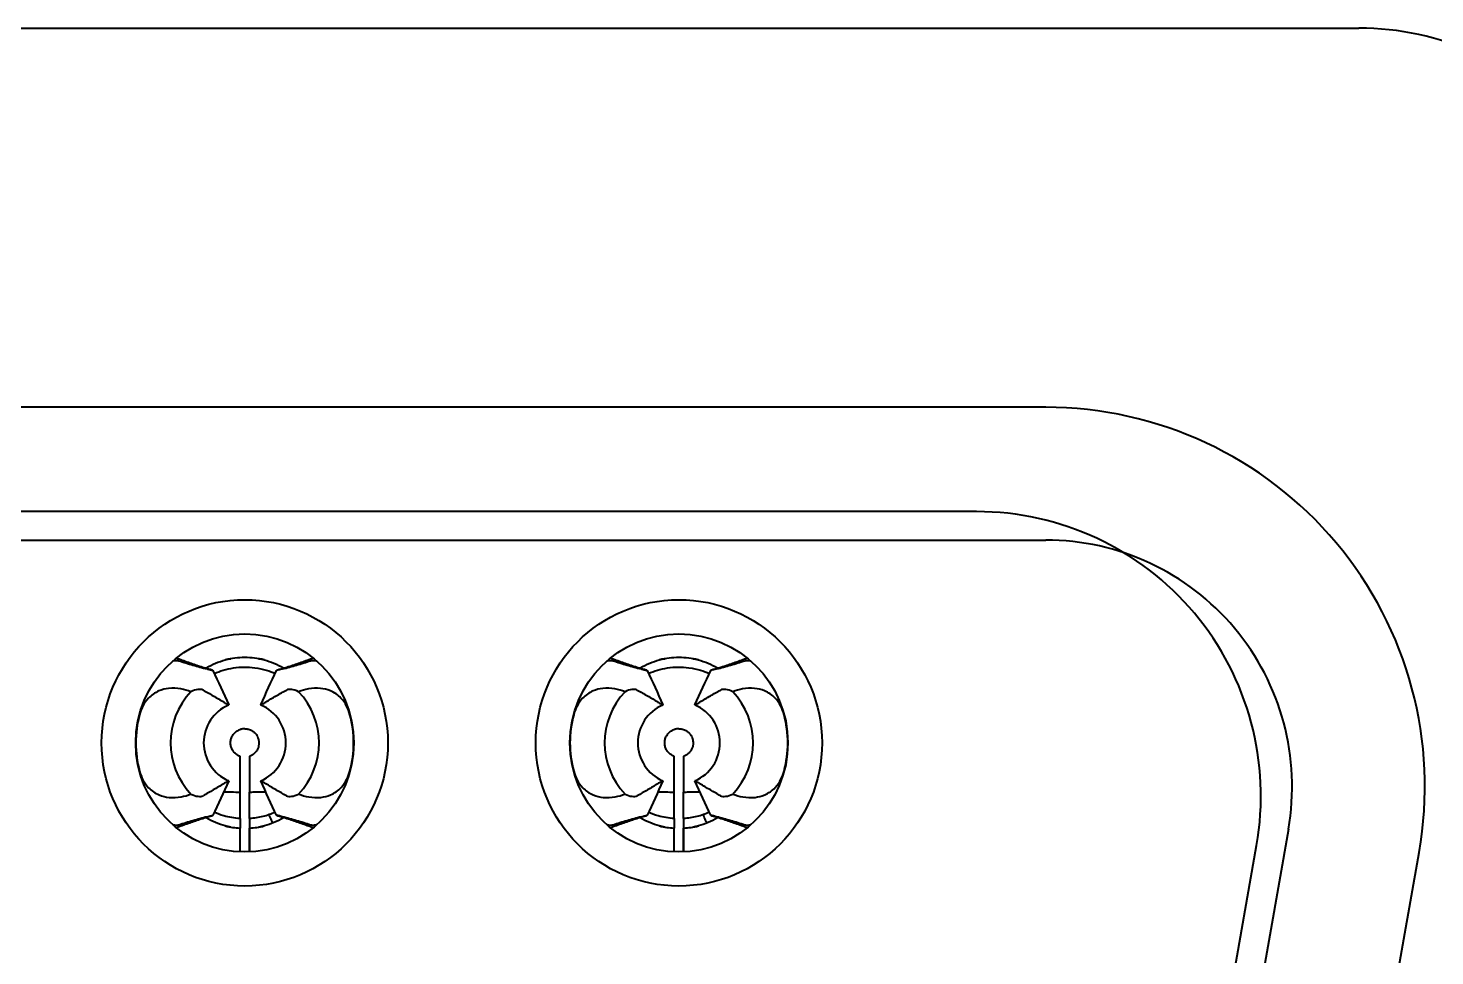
# Model space of a CAD drawing. Header units: millimetres. Extents: x 0 to 1682, y 0 to 1188.
# Drawn here: x 1349.89 to 1357.31, y 391.96 to 396.85 of the extents above; entities that cross this region are included whole.
import ezdxf

# ---------------------------------------------------------------- set-up
doc = ezdxf.new("R2010")
doc.units = ezdxf.units.MM
doc.header["$LTSCALE"] = 2
doc.layers.add('가시적인 것(ISO)', color=3, linetype='Continuous', lineweight=40)

msp = doc.modelspace()

# ---------------------------------------------------------------- linework, layer by layer
at = {"layer": '가시적인 것(ISO)'}
for p, q in [((1341.0996, 396.8492), (1356.9122, 396.8492)), ((1355.2609, 394.8492), (1342.9309, 394.8492)), ((1354.8959, 394.2992), (1343.2959, 394.2992)), ((1342.9309, 394.1492), (1355.2609, 394.1492)), ((1351.0109, 392.6799), (1351.0109, 392.8198)), ((1351.0609, 392.6799), (1351.0609, 392.8199)), ((1353.3009, 392.6799), (1353.3009, 392.8198)), ((1353.3509, 392.6799), (1353.3509, 392.8199)), ((1351.0109, 392.6799), (1351.0109, 392.6299)), ((1351.0109, 392.5047), (1351.0109, 392.6299)), ((1351.0609, 392.5047), (1351.0609, 392.6299)), ((1353.3009, 392.6799), (1353.3009, 392.6299)), ((1353.3009, 392.5047), (1353.3009, 392.6299)), ((1353.3509, 392.5047), (1353.3509, 392.6299)), ((1356.5411, 392.6234), (1355.924, 389.1234)), ((1355.7824, 389.1887), (1356.3731, 392.5387)), ((1356.6134, 389.0019), (1357.2305, 392.5019))]:
    msp.add_line(p, q, dxfattribs=at)
for centre, radius in [((1351.0359, 393.0792), 0.755), ((1353.3259, 393.0792), 0.755), ((1351.0359, 393.0792), 0.575), ((1353.3259, 393.0792), 0.575)]:
    msp.add_circle(centre, radius, dxfattribs=at)
for centre, radius, start, end in [((1356.9122, 395.3492), 1.5, 353.05902, 90), ((1355.2609, 392.8492), 2, 350, 90), ((1354.8959, 392.7992), 1.5, 350, 90), ((1355.2609, 392.8492), 1.3, 350, 90), ((1351.0359, 393.0792), 0.45, 90, 103.17824), ((1351.0359, 393.0792), 0.45, 76.82176, 90), ((1353.3259, 393.0792), 0.45, 90, 103.17824), ((1353.3259, 393.0792), 0.45, 76.82176, 90), ((1351.0359, 393.0792), 0.3916, 136.48076, 223.51972), ((1351.0359, 393.0792), 0.3916, 316.48075, 43.51972), ((1353.3259, 393.0792), 0.3916, 136.48076, 223.51972), ((1353.3259, 393.0792), 0.3916, 316.48075, 43.51972), ((1351.0359, 393.0792), 0.5744, 164.99313, 195.00725), ((1351.0359, 393.0792), 0.2168, 113.21546, 246.78348), ((1351.0359, 393.0792), 0.2168, 293.21545, 66.78385), ((1351.0359, 393.0792), 0.5744, 344.99301, 15.00725), ((1353.3259, 393.0792), 0.5744, 164.99313, 195.00725), ((1353.3259, 393.0792), 0.2168, 113.21546, 246.78348), ((1353.3259, 393.0792), 0.2168, 293.21545, 66.78385), ((1353.3259, 393.0792), 0.5744, 344.99301, 15.00725), ((1351.0359, 393.0792), 0.45, 256.82176, 266.81526), ((1351.0359, 393.0792), 0.45, 273.18474, 283.17824), ((1353.3259, 393.0792), 0.45, 256.82176, 266.81526), ((1353.3259, 393.0792), 0.45, 273.18474, 283.17824)]:
    msp.add_arc(centre, radius, start, end, dxfattribs=at)
for centre, major_axis, ratio, start_param, end_param in [((1350.4127, 393.1484), (-0.463, -0.2959), 0.288482, 3.394769, 3.408062), ((1350.3921, 393.2443), (-0.4764, -0.2156), 0.090673, 3.19962, 3.25302), ((1351.6795, 393.2444), (-0.4763, 0.2155), 0.09072, 6.171688, 6.225172), ((1351.6809, 393.132), (-0.4849, 0.3125), 0.282241, 6.024104, 6.037106), ((1352.7027, 393.1484), (-0.463, -0.2959), 0.288477, 3.394763, 3.408056), ((1352.6821, 393.2443), (-0.4764, -0.2156), 0.090673, 3.19962, 3.25302), ((1353.9695, 393.2444), (-0.4763, 0.2155), 0.09072, 6.171688, 6.225172), ((1353.9709, 393.132), (-0.4849, 0.3125), 0.282239, 6.024106, 6.037108), ((1351.0359, 393.0773), (0.0022, -0.0768), 0.987445, 3.113519, 3.4016), ((1353.3259, 393.0773), (0.0022, -0.0768), 0.987445, 3.113519, 3.4016), ((1350.3922, 392.9139), (-0.4763, 0.2155), 0.090718, 3.030103, 3.083581), ((1351.6796, 392.914), (-0.4764, -0.2156), 0.090678, 0.058025, 0.111435), ((1352.6822, 392.9139), (-0.4763, 0.2155), 0.090718, 3.030103, 3.083581), ((1353.9696, 392.914), (-0.4764, -0.2156), 0.090678, 0.058025, 0.111435), ((1350.3909, 393.0263), (-0.4848, 0.3124), 0.282264, 2.882484, 2.895486), ((1351.656, 393.0076), (-0.46, -0.2936), 0.289372, 0.254197, 0.267539), ((1352.6809, 393.0263), (-0.4848, 0.3124), 0.282263, 2.882486, 2.895487), ((1353.946, 393.0076), (-0.46, -0.2936), 0.289371, 0.254196, 0.267538)]:
    msp.add_ellipse(centre, major_axis=major_axis, ratio=ratio, start_param=start_param, end_param=end_param, dxfattribs=at)
for points, knots in [([(1350.6573, 393.512), (1350.6608, 393.5128), (1350.6641, 393.5133), (1350.6757, 393.5147), (1350.6829, 393.5142), (1350.6886, 393.5123)], [-0.008311391, -0.008311391, -0.008311391, -0.008311391, -0.006071666, -0.006071666, -0.000001, -0.000001, -0.000001, -0.000001]), ([(1350.8634, 393.4634), (1350.8398, 393.4696), (1350.8182, 393.4761), (1350.7783, 393.4889), (1350.7579, 393.4957), (1350.7167, 393.5102), (1350.695, 393.5181), (1350.6739, 393.526)], [0.000001, 0.000001, 0.000001, 0.000001, 0.0588699, 0.0588699, 0.1213777, 0.1213777, 0.1902477, 0.1902477, 0.1902477, 0.1902477]), ([(1350.6886, 393.5123), (1350.7122, 393.5047), (1350.7372, 393.4969), (1350.7746, 393.4859), (1350.7869, 393.4824), (1350.8112, 393.4757), (1350.824, 393.4723), (1350.837, 393.4691)], [0.000001, 0.000001, 0.000001, 0.000001, 0.02510025, 0.02510025, 0.03680794, 0.03680794, 0.04760817, 0.04760817, 0.04760817, 0.04760817]), ([(1350.8318, 393.4751), (1350.8482, 393.4846), (1350.8649, 393.4927), (1350.8818, 393.4996), (1350.8987, 393.5065), (1350.9157, 393.5121), (1350.9327, 393.5165), (1350.9428, 393.5192), (1350.9529, 393.5214), (1350.9631, 393.5232)], [0, 0, 0, 0, 0.25, 0.25, 0.25, 0.5, 0.5, 0.5, 0.6474893, 0.6474893, 0.6474893, 0.6474893]), ([(1351.1087, 393.5232), (1351.1188, 393.5214), (1351.1289, 393.5192), (1351.139, 393.5165), (1351.1561, 393.5121), (1351.1731, 393.5065), (1351.19, 393.4996), (1351.2069, 393.4927), (1351.2236, 393.4846), (1351.2399, 393.4751)], [0.3524805, 0.3524805, 0.3524805, 0.3524805, 0.5, 0.5, 0.5, 0.75, 0.75, 0.75, 1, 1, 1, 1]), ([(1351.3978, 393.526), (1351.3768, 393.5181), (1351.3551, 393.5102), (1351.3138, 393.4957), (1351.2934, 393.4888), (1351.2536, 393.4761), (1351.232, 393.4695), (1351.2083, 393.4634)], [0.0651274, 0.0651274, 0.0651274, 0.0651274, 0.135923, 0.135923, 0.2001231, 0.2001231, 0.2605456, 0.2605456, 0.2605456, 0.2605456]), ([(1351.2348, 393.4691), (1351.2477, 393.4723), (1351.2604, 393.4757), (1351.2847, 393.4823), (1351.297, 393.4859), (1351.3344, 393.4968), (1351.3596, 393.5047), (1351.3832, 393.5123)], [0.000001, 0.000001, 0.000001, 0.000001, 0.01087287, 0.01087287, 0.02267328, 0.02267328, 0.04807128, 0.04807128, 0.04807128, 0.04807128]), ([(1351.3832, 393.5123), (1351.3889, 393.5142), (1351.3961, 393.5147), (1351.4078, 393.5133), (1351.411, 393.5127), (1351.4144, 393.512)], [-0.048121605, -0.048121605, -0.048121605, -0.048121605, -0.04200366, -0.04200366, -0.039794059, -0.039794059, -0.039794059, -0.039794059]), ([(1352.9473, 393.512), (1352.9508, 393.5128), (1352.9541, 393.5133), (1352.9657, 393.5147), (1352.9729, 393.5142), (1352.9786, 393.5123)], [-0.008311391, -0.008311391, -0.008311391, -0.008311391, -0.006071666, -0.006071666, -0.000001, -0.000001, -0.000001, -0.000001]), ([(1353.1534, 393.4634), (1353.1298, 393.4696), (1353.1082, 393.4761), (1353.0683, 393.4889), (1353.0479, 393.4957), (1353.0067, 393.5102), (1352.985, 393.5181), (1352.9639, 393.526)], [0.000001, 0.000001, 0.000001, 0.000001, 0.0588699, 0.0588699, 0.1213777, 0.1213777, 0.1902477, 0.1902477, 0.1902477, 0.1902477]), ([(1352.9786, 393.5123), (1353.0022, 393.5047), (1353.0272, 393.4969), (1353.0646, 393.4859), (1353.0769, 393.4824), (1353.1012, 393.4757), (1353.114, 393.4723), (1353.127, 393.4691)], [0.000001, 0.000001, 0.000001, 0.000001, 0.02510025, 0.02510025, 0.03680794, 0.03680794, 0.04760817, 0.04760817, 0.04760817, 0.04760817]), ([(1353.1218, 393.4751), (1353.1382, 393.4846), (1353.1549, 393.4927), (1353.1718, 393.4996), (1353.1887, 393.5065), (1353.2057, 393.5121), (1353.2227, 393.5165), (1353.2328, 393.5192), (1353.2429, 393.5214), (1353.2531, 393.5232)], [0, 0, 0, 0, 0.25, 0.25, 0.25, 0.5, 0.5, 0.5, 0.6474893, 0.6474893, 0.6474893, 0.6474893]), ([(1353.3987, 393.5232), (1353.4088, 393.5214), (1353.4189, 393.5192), (1353.429, 393.5165), (1353.4461, 393.5121), (1353.4631, 393.5065), (1353.48, 393.4996), (1353.4969, 393.4927), (1353.5136, 393.4846), (1353.5299, 393.4751)], [0.3524805, 0.3524805, 0.3524805, 0.3524805, 0.5, 0.5, 0.5, 0.75, 0.75, 0.75, 1, 1, 1, 1]), ([(1353.6878, 393.526), (1353.6668, 393.5181), (1353.6451, 393.5102), (1353.6038, 393.4957), (1353.5834, 393.4888), (1353.5436, 393.4761), (1353.522, 393.4695), (1353.4983, 393.4634)], [0.0651274, 0.0651274, 0.0651274, 0.0651274, 0.135923, 0.135923, 0.2001231, 0.2001231, 0.2605456, 0.2605456, 0.2605456, 0.2605456]), ([(1353.5248, 393.4691), (1353.5377, 393.4723), (1353.5504, 393.4757), (1353.5747, 393.4823), (1353.587, 393.4859), (1353.6244, 393.4968), (1353.6496, 393.5047), (1353.6732, 393.5123)], [0.000001, 0.000001, 0.000001, 0.000001, 0.01087287, 0.01087287, 0.02267328, 0.02267328, 0.04807128, 0.04807128, 0.04807128, 0.04807128]), ([(1353.6732, 393.5123), (1353.6789, 393.5142), (1353.6861, 393.5147), (1353.6978, 393.5133), (1353.701, 393.5127), (1353.7044, 393.512)], [-0.048121605, -0.048121605, -0.048121605, -0.048121605, -0.04200366, -0.04200366, -0.039794059, -0.039794059, -0.039794059, -0.039794059]), ([(1350.8396, 393.4684), (1350.86, 393.4627), (1350.8695, 393.4594), (1350.8677, 393.4613), (1350.8673, 393.4616), (1350.8666, 393.462)], [0.000001, 0.000001, 0.000001, 0.000001, 0.01769583, 0.01769583, 0.02027831, 0.02027831, 0.02027831, 0.02027831]), ([(1350.8754, 393.4456), (1350.9051, 393.4586), (1350.9385, 393.469), (1351.0133, 393.4803), (1351.0515, 393.4806), (1351.1333, 393.4697), (1351.1695, 393.4573), (1351.1964, 393.4456)], [0.00074803, 0.00074803, 0.00074803, 0.00074803, 0.01038667, 0.01038667, 0.01998416, 0.01998416, 0.03136891, 0.03136891, 0.03136891, 0.03136891]), ([(1351.2321, 393.4684), (1351.2118, 393.4627), (1351.2023, 393.4594), (1351.204, 393.4613), (1351.2045, 393.4616), (1351.2051, 393.462)], [-0.02032758, -0.02032758, -0.02032758, -0.02032758, -0.00261133, -0.00261133, -0.000001, -0.000001, -0.000001, -0.000001]), ([(1353.1296, 393.4684), (1353.15, 393.4627), (1353.1595, 393.4594), (1353.1577, 393.4613), (1353.1573, 393.4616), (1353.1566, 393.462)], [0.000001, 0.000001, 0.000001, 0.000001, 0.01769583, 0.01769583, 0.02027831, 0.02027831, 0.02027831, 0.02027831]), ([(1353.1654, 393.4456), (1353.1951, 393.4586), (1353.2285, 393.469), (1353.3033, 393.4803), (1353.3415, 393.4806), (1353.4233, 393.4697), (1353.4595, 393.4573), (1353.4864, 393.4456)], [0.00074803, 0.00074803, 0.00074803, 0.00074803, 0.01038667, 0.01038667, 0.01998416, 0.01998416, 0.03136891, 0.03136891, 0.03136891, 0.03136891]), ([(1353.5221, 393.4684), (1353.5018, 393.4627), (1353.4923, 393.4594), (1353.494, 393.4613), (1353.4945, 393.4616), (1353.4951, 393.462)], [-0.02032758, -0.02032758, -0.02032758, -0.02032758, -0.00261133, -0.00261133, -0.000001, -0.000001, -0.000001, -0.000001]), ([(1350.7519, 393.3488), (1350.7348, 393.3554), (1350.7169, 393.3606), (1350.6777, 393.3676), (1350.6559, 393.3688), (1350.6169, 393.3645), (1350.5998, 393.3603), (1350.5729, 393.3489), (1350.5629, 393.3434), (1350.5441, 393.3304), (1350.5355, 393.3229), (1350.5154, 393.3017), (1350.5054, 393.287), (1350.4904, 393.2573), (1350.4851, 393.2428), (1350.4811, 393.2279)], [0.000001, 0.000001, 0.000001, 0.000001, 0.00626223, 0.00626223, 0.01343841, 0.01343841, 0.01913464, 0.01913464, 0.02272973, 0.02272973, 0.02626393, 0.02626393, 0.03167014, 0.03167014, 0.03630667, 0.03630667, 0.03630667, 0.03630667]), ([(1350.8158, 393.3579), (1350.8092, 393.3615), (1350.7997, 393.3626), (1350.7774, 393.3593), (1350.7652, 393.3554), (1350.7519, 393.3488)], [0.000001, 0.000001, 0.000001, 0.000001, 0.00832328, 0.00832328, 0.01574209, 0.01574209, 0.01574209, 0.01574209]), ([(1351.3199, 393.3488), (1351.3066, 393.3554), (1351.2944, 393.3593), (1351.2721, 393.3627), (1351.2626, 393.3615), (1351.2559, 393.3579)], [0.000001, 0.000001, 0.000001, 0.000001, 0.00737627, 0.00737627, 0.01570949, 0.01570949, 0.01570949, 0.01570949]), ([(1351.5907, 393.2279), (1351.5865, 393.2436), (1351.5807, 393.2589), (1351.5652, 393.2888), (1351.5552, 393.303), (1351.5354, 393.3237), (1351.5268, 393.331), (1351.508, 393.344), (1351.4979, 393.3494), (1351.4706, 393.3607), (1351.453, 393.3648), (1351.4141, 393.3687), (1351.3928, 393.3674), (1351.3543, 393.3605), (1351.3367, 393.3553), (1351.3199, 393.3488)], [0.000001, 0.000001, 0.000001, 0.000001, 0.00488809, 0.00488809, 0.01015041, 0.01015041, 0.01364946, 0.01364946, 0.01725329, 0.01725329, 0.02305912, 0.02305912, 0.03007931, 0.03007931, 0.03622793, 0.03622793, 0.03622793, 0.03622793]), ([(1353.0419, 393.3488), (1353.0248, 393.3554), (1353.0069, 393.3606), (1352.9677, 393.3676), (1352.9459, 393.3688), (1352.9069, 393.3645), (1352.8898, 393.3603), (1352.8629, 393.3489), (1352.8529, 393.3434), (1352.8341, 393.3304), (1352.8255, 393.3229), (1352.8054, 393.3017), (1352.7954, 393.287), (1352.7804, 393.2573), (1352.7751, 393.2428), (1352.7711, 393.2279)], [0.000001, 0.000001, 0.000001, 0.000001, 0.00626223, 0.00626223, 0.01343841, 0.01343841, 0.01913464, 0.01913464, 0.02272973, 0.02272973, 0.02626393, 0.02626393, 0.03167014, 0.03167014, 0.03630667, 0.03630667, 0.03630667, 0.03630667]), ([(1353.1058, 393.3579), (1353.0992, 393.3615), (1353.0897, 393.3626), (1353.0674, 393.3593), (1353.0552, 393.3554), (1353.0419, 393.3488)], [0.000001, 0.000001, 0.000001, 0.000001, 0.00832328, 0.00832328, 0.01574209, 0.01574209, 0.01574209, 0.01574209]), ([(1353.6099, 393.3488), (1353.5966, 393.3554), (1353.5844, 393.3593), (1353.5621, 393.3627), (1353.5526, 393.3615), (1353.5459, 393.3579)], [0.000001, 0.000001, 0.000001, 0.000001, 0.00737627, 0.00737627, 0.01570949, 0.01570949, 0.01570949, 0.01570949]), ([(1353.8807, 393.2279), (1353.8765, 393.2436), (1353.8707, 393.2589), (1353.8552, 393.2888), (1353.8452, 393.303), (1353.8254, 393.3237), (1353.8168, 393.331), (1353.798, 393.344), (1353.7879, 393.3494), (1353.7606, 393.3607), (1353.743, 393.3648), (1353.7041, 393.3687), (1353.6828, 393.3674), (1353.6443, 393.3605), (1353.6267, 393.3553), (1353.6099, 393.3488)], [0.000001, 0.000001, 0.000001, 0.000001, 0.00488809, 0.00488809, 0.01015041, 0.01015041, 0.01364946, 0.01364946, 0.01725329, 0.01725329, 0.02305912, 0.02305912, 0.03007931, 0.03007931, 0.03622793, 0.03622793, 0.03622793, 0.03622793]), ([(1350.8158, 393.3579), (1350.8338, 393.3481), (1350.8518, 393.3378), (1350.8895, 393.3159), (1350.9071, 393.3058), (1350.9248, 393.2945)], [0.000001, 0.000001, 0.000001, 0.000001, 0.02267265, 0.02267265, 0.04797339, 0.04797339, 0.04797339, 0.04797339]), ([(1350.9248, 393.2945), (1350.9277, 393.2926), (1350.9305, 393.2909), (1350.9359, 393.288), (1350.9384, 393.2868), (1350.9408, 393.2858)], [-0.007255096, -0.007255096, -0.007255096, -0.007255096, -0.003632959, -0.003632959, -0.000001, -0.000001, -0.000001, -0.000001]), ([(1350.9508, 393.2786), (1350.9516, 393.2792), (1350.9512, 393.2801), (1350.9495, 393.2813), (1350.9479, 393.2825), (1350.945, 393.2841), (1350.9408, 393.2858)], [0, 0, 0, 0, 0.5, 0.5, 0.5, 1, 1, 1, 1]), ([(1351.1309, 393.2858), (1351.1268, 393.2841), (1351.1239, 393.2825), (1351.1222, 393.2813), (1351.1206, 393.2801), (1351.1202, 393.2792), (1351.121, 393.2786)], [0, 0, 0, 0, 0.5, 0.5, 0.5, 1, 1, 1, 1]), ([(1351.1309, 393.2858), (1351.1334, 393.2868), (1351.1359, 393.288), (1351.1413, 393.2909), (1351.144, 393.2926), (1351.1469, 393.2945)], [-0.007254423, -0.007254423, -0.007254423, -0.007254423, -0.003622775, -0.003622775, -0.000001, -0.000001, -0.000001, -0.000001]), ([(1351.1469, 393.2945), (1351.1647, 393.3058), (1351.1824, 393.316), (1351.2199, 393.3378), (1351.2379, 393.3481), (1351.2559, 393.3579)], [0.000001, 0.000001, 0.000001, 0.000001, 0.02202225, 0.02202225, 0.04195247, 0.04195247, 0.04195247, 0.04195247]), ([(1353.1058, 393.3579), (1353.1238, 393.3481), (1353.1418, 393.3378), (1353.1795, 393.3159), (1353.1971, 393.3058), (1353.2148, 393.2945)], [0.000001, 0.000001, 0.000001, 0.000001, 0.02267265, 0.02267265, 0.04797339, 0.04797339, 0.04797339, 0.04797339]), ([(1353.2148, 393.2945), (1353.2177, 393.2926), (1353.2205, 393.2909), (1353.2259, 393.288), (1353.2284, 393.2868), (1353.2308, 393.2858)], [-0.007255096, -0.007255096, -0.007255096, -0.007255096, -0.003632959, -0.003632959, -0.000001, -0.000001, -0.000001, -0.000001]), ([(1353.2408, 393.2786), (1353.2416, 393.2792), (1353.2412, 393.2801), (1353.2395, 393.2813), (1353.2379, 393.2825), (1353.235, 393.2841), (1353.2308, 393.2858)], [0, 0, 0, 0, 0.5, 0.5, 0.5, 1, 1, 1, 1]), ([(1353.4209, 393.2858), (1353.4168, 393.2841), (1353.4139, 393.2825), (1353.4122, 393.2813), (1353.4106, 393.2801), (1353.4102, 393.2792), (1353.411, 393.2786)], [0, 0, 0, 0, 0.5, 0.5, 0.5, 1, 1, 1, 1]), ([(1353.4209, 393.2858), (1353.4234, 393.2868), (1353.4259, 393.288), (1353.4313, 393.2909), (1353.434, 393.2926), (1353.4369, 393.2945)], [-0.007254423, -0.007254423, -0.007254423, -0.007254423, -0.003622775, -0.003622775, -0.000001, -0.000001, -0.000001, -0.000001]), ([(1353.4369, 393.2945), (1353.4547, 393.3058), (1353.4724, 393.316), (1353.5099, 393.3378), (1353.5279, 393.3481), (1353.5459, 393.3579)], [0.000001, 0.000001, 0.000001, 0.000001, 0.02202225, 0.02202225, 0.04195247, 0.04195247, 0.04195247, 0.04195247]), ([(1350.984, 393.025), (1350.9793, 393.0295), (1350.9752, 393.0347), (1350.9718, 393.0402), (1350.9684, 393.0458), (1350.9657, 393.0518), (1350.9639, 393.0581), (1350.9621, 393.0643), (1350.9611, 393.0708), (1350.9609, 393.0773), (1350.9607, 393.0838), (1350.9614, 393.0903), (1350.9629, 393.0966), (1350.9644, 393.1029), (1350.9668, 393.1091), (1350.9699, 393.1148), (1350.973, 393.1205), (1350.9768, 393.1258), (1350.9813, 393.1306), (1350.9858, 393.1353), (1350.9909, 393.1395), (1350.9965, 393.143), (1351.002, 393.1464), (1351.008, 393.1491), (1351.0143, 393.151)], [0, 0, 0, 0, 0.125, 0.125, 0.125, 0.25, 0.25, 0.25, 0.375, 0.375, 0.375, 0.5, 0.5, 0.5, 0.625, 0.625, 0.625, 0.75, 0.75, 0.75, 0.875, 0.875, 0.875, 0.9999979, 0.9999979, 0.9999979, 0.9999979]), ([(1351.0359, 393.1542), (1351.0403, 393.1542), (1351.0448, 393.1538), (1351.0492, 393.153), (1351.0511, 393.1526), (1351.0529, 393.1522), (1351.0548, 393.1518), (1351.0586, 393.1508), (1351.0624, 393.1494), (1351.066, 393.1478), (1351.0682, 393.1469), (1351.0704, 393.1458), (1351.0725, 393.1446), (1351.0755, 393.1429), (1351.0784, 393.141), (1351.0812, 393.139), (1351.0835, 393.1372), (1351.0857, 393.1353), (1351.0878, 393.1332), (1351.09, 393.1312), (1351.0919, 393.1291), (1351.0938, 393.1268), (1351.096, 393.1241), (1351.098, 393.1213), (1351.0998, 393.1184), (1351.1011, 393.1163), (1351.1022, 393.1142), (1351.1033, 393.1121), (1351.105, 393.1085), (1351.1065, 393.1048), (1351.1076, 393.1009), (1351.1082, 393.0991), (1351.1087, 393.0973), (1351.1091, 393.0955), (1351.1101, 393.0911), (1351.1106, 393.0866), (1351.1108, 393.0822), (1351.1109, 393.0808), (1351.1109, 393.0795), (1351.1109, 393.0781), (1351.1108, 393.0731), (1351.1102, 393.0681), (1351.1092, 393.0633), (1351.109, 393.0625), (1351.1088, 393.0617), (1351.1086, 393.0609), (1351.1073, 393.0555), (1351.1053, 393.0503), (1351.1028, 393.0454), (1351.1, 393.0397), (1351.0964, 393.0344), (1351.0922, 393.0296), (1351.0885, 393.0254), (1351.0843, 393.0216), (1351.0797, 393.0183), (1351.0791, 393.0179), (1351.0785, 393.0174), (1351.0779, 393.017), (1351.0737, 393.0142), (1351.0691, 393.0117), (1351.0644, 393.0098), (1351.0632, 393.0093), (1351.0621, 393.0089), (1351.0609, 393.0085)], [0, 0, 0, 0, 0.064029, 0.064029, 0.064029, 0.090909, 0.090909, 0.090909, 0.147575, 0.147575, 0.147575, 0.181818, 0.181818, 0.181818, 0.230906, 0.230906, 0.230906, 0.272727, 0.272727, 0.272727, 0.31446, 0.31446, 0.31446, 0.363636, 0.363636, 0.363636, 0.397788, 0.397788, 0.397788, 0.454545, 0.454545, 0.454545, 0.481311, 0.481311, 0.481311, 0.545455, 0.545455, 0.545455, 0.564756, 0.564756, 0.564756, 0.636364, 0.636364, 0.636364, 0.648191, 0.648191, 0.648191, 0.727273, 0.727273, 0.727273, 0.818182, 0.818182, 0.818182, 0.898575, 0.898575, 0.898575, 0.909091, 0.909091, 0.909091, 0.981969, 0.981969, 0.981969, 1, 1, 1, 1]), ([(1353.274, 393.025), (1353.2693, 393.0295), (1353.2652, 393.0347), (1353.2618, 393.0402), (1353.2584, 393.0458), (1353.2557, 393.0518), (1353.2539, 393.0581), (1353.2521, 393.0643), (1353.2511, 393.0708), (1353.2509, 393.0773), (1353.2507, 393.0838), (1353.2514, 393.0903), (1353.2529, 393.0966), (1353.2544, 393.1029), (1353.2568, 393.1091), (1353.2599, 393.1148), (1353.263, 393.1205), (1353.2668, 393.1258), (1353.2713, 393.1306), (1353.2758, 393.1353), (1353.2809, 393.1395), (1353.2865, 393.143), (1353.292, 393.1464), (1353.298, 393.1491), (1353.3043, 393.151)], [0, 0, 0, 0, 0.125, 0.125, 0.125, 0.25, 0.25, 0.25, 0.375, 0.375, 0.375, 0.5, 0.5, 0.5, 0.625, 0.625, 0.625, 0.75, 0.75, 0.75, 0.875, 0.875, 0.875, 0.9999979, 0.9999979, 0.9999979, 0.9999979]), ([(1353.3259, 393.1542), (1353.3303, 393.1542), (1353.3348, 393.1538), (1353.3392, 393.153), (1353.3411, 393.1526), (1353.3429, 393.1522), (1353.3448, 393.1518), (1353.3486, 393.1508), (1353.3524, 393.1494), (1353.356, 393.1478), (1353.3582, 393.1469), (1353.3604, 393.1458), (1353.3625, 393.1446), (1353.3655, 393.1429), (1353.3684, 393.141), (1353.3712, 393.139), (1353.3735, 393.1372), (1353.3757, 393.1353), (1353.3778, 393.1332), (1353.38, 393.1312), (1353.3819, 393.1291), (1353.3838, 393.1268), (1353.386, 393.1241), (1353.388, 393.1213), (1353.3898, 393.1184), (1353.3911, 393.1163), (1353.3922, 393.1142), (1353.3933, 393.1121), (1353.395, 393.1085), (1353.3965, 393.1048), (1353.3976, 393.1009), (1353.3982, 393.0991), (1353.3987, 393.0973), (1353.3991, 393.0955), (1353.4001, 393.0911), (1353.4006, 393.0866), (1353.4008, 393.0822), (1353.4009, 393.0808), (1353.4009, 393.0795), (1353.4009, 393.0781), (1353.4008, 393.0731), (1353.4002, 393.0681), (1353.3992, 393.0633), (1353.399, 393.0625), (1353.3988, 393.0617), (1353.3986, 393.0609), (1353.3973, 393.0555), (1353.3953, 393.0503), (1353.3928, 393.0454), (1353.39, 393.0397), (1353.3864, 393.0344), (1353.3822, 393.0296), (1353.3785, 393.0254), (1353.3743, 393.0216), (1353.3697, 393.0183), (1353.3691, 393.0179), (1353.3685, 393.0174), (1353.3679, 393.017), (1353.3637, 393.0142), (1353.3591, 393.0117), (1353.3544, 393.0098), (1353.3532, 393.0093), (1353.3521, 393.0089), (1353.3509, 393.0085)], [0, 0, 0, 0, 0.064029, 0.064029, 0.064029, 0.090909, 0.090909, 0.090909, 0.147575, 0.147575, 0.147575, 0.181818, 0.181818, 0.181818, 0.230906, 0.230906, 0.230906, 0.272727, 0.272727, 0.272727, 0.31446, 0.31446, 0.31446, 0.363636, 0.363636, 0.363636, 0.397788, 0.397788, 0.397788, 0.454545, 0.454545, 0.454545, 0.481311, 0.481311, 0.481311, 0.545455, 0.545455, 0.545455, 0.564756, 0.564756, 0.564756, 0.636364, 0.636364, 0.636364, 0.648191, 0.648191, 0.648191, 0.727273, 0.727273, 0.727273, 0.818182, 0.818182, 0.818182, 0.898575, 0.898575, 0.898575, 0.909091, 0.909091, 0.909091, 0.981969, 0.981969, 0.981969, 1, 1, 1, 1]), ([(1351.0109, 393.0085), (1351.0058, 393.0103), (1350.996, 393.015), (1350.9877, 393.0215), (1350.984, 393.025)], [0.0000005, 0.0000005, 0.0000005, 0.0000005, 0.5, 0.999989, 0.999989, 0.999989, 0.999989]), ([(1351.0109, 392.9112), (1351.0109, 392.9421), (1351.0109, 392.9666), (1351.0109, 392.9997), (1351.0109, 393.0085), (1351.0109, 393.0085)], [-0.0283629, -0.0283629, -0.0283629, -0.0283629, -0.01405808, -0.01405808, -0.000001, -0.000001, -0.000001, -0.000001]), ([(1351.0609, 393.0085), (1351.0609, 393.0085), (1351.0609, 392.9997), (1351.0609, 392.9666), (1351.0609, 392.9422), (1351.0609, 392.9114)], [-0.0282305, -0.0282305, -0.0282305, -0.0282305, -0.01423903, -0.01423903, -0.0000015, -0.0000015, -0.0000015, -0.0000015]), ([(1353.3009, 393.0085), (1353.2958, 393.0103), (1353.286, 393.015), (1353.2777, 393.0215), (1353.274, 393.025)], [0.0000005, 0.0000005, 0.0000005, 0.0000005, 0.5, 0.999989, 0.999989, 0.999989, 0.999989]), ([(1353.3009, 392.9112), (1353.3009, 392.9421), (1353.3009, 392.9666), (1353.3009, 392.9997), (1353.3009, 393.0085), (1353.3009, 393.0085)], [-0.0283629, -0.0283629, -0.0283629, -0.0283629, -0.01405808, -0.01405808, -0.000001, -0.000001, -0.000001, -0.000001]), ([(1353.3509, 393.0085), (1353.3509, 393.0085), (1353.3509, 392.9997), (1353.3509, 392.9666), (1353.3509, 392.9422), (1353.3509, 392.9114)], [-0.0282305, -0.0282305, -0.0282305, -0.0282305, -0.01423903, -0.01423903, -0.0000015, -0.0000015, -0.0000015, -0.0000015]), ([(1350.4811, 392.9304), (1350.4853, 392.9146), (1350.4911, 392.8992), (1350.5067, 392.8693), (1350.5167, 392.8551), (1350.5365, 392.8345), (1350.5451, 392.8272), (1350.5639, 392.8143), (1350.574, 392.8089), (1350.6014, 392.7975), (1350.6191, 392.7934), (1350.658, 392.7896), (1350.6792, 392.7909), (1350.7176, 392.7979), (1350.7351, 392.803), (1350.7519, 392.8095)], [0.000001, 0.000001, 0.000001, 0.000001, 0.00492376, 0.00492376, 0.01016888, 0.01016888, 0.01366516, 0.01366516, 0.01727295, 0.01727295, 0.02310028, 0.02310028, 0.0300965, 0.0300965, 0.03622826, 0.03622826, 0.03622826, 0.03622826]), ([(1351.3199, 392.8095), (1351.337, 392.8029), (1351.3548, 392.7977), (1351.3941, 392.7908), (1351.4159, 392.7896), (1351.4548, 392.7939), (1351.472, 392.7981), (1351.4988, 392.8094), (1351.5088, 392.8149), (1351.5276, 392.828), (1351.5363, 392.8354), (1351.5563, 392.8566), (1351.5664, 392.8713), (1351.5813, 392.901), (1351.5867, 392.9155), (1351.5907, 392.9304)], [0.000001, 0.000001, 0.000001, 0.000001, 0.00626235, 0.00626235, 0.0134386, 0.0134386, 0.01913477, 0.01913477, 0.02272976, 0.02272976, 0.0262638, 0.0262638, 0.03166957, 0.03166957, 0.03630665, 0.03630665, 0.03630665, 0.03630665]), ([(1352.7711, 392.9304), (1352.7753, 392.9146), (1352.7811, 392.8992), (1352.7967, 392.8693), (1352.8067, 392.8551), (1352.8265, 392.8345), (1352.8351, 392.8272), (1352.8539, 392.8143), (1352.864, 392.8089), (1352.8914, 392.7975), (1352.9091, 392.7934), (1352.948, 392.7896), (1352.9692, 392.7909), (1353.0076, 392.7979), (1353.0251, 392.803), (1353.0419, 392.8095)], [0.000001, 0.000001, 0.000001, 0.000001, 0.00492376, 0.00492376, 0.01016888, 0.01016888, 0.01366516, 0.01366516, 0.01727295, 0.01727295, 0.02310028, 0.02310028, 0.0300965, 0.0300965, 0.03622826, 0.03622826, 0.03622826, 0.03622826]), ([(1353.6099, 392.8095), (1353.627, 392.8029), (1353.6448, 392.7977), (1353.6841, 392.7908), (1353.7059, 392.7896), (1353.7448, 392.7939), (1353.762, 392.7981), (1353.7888, 392.8094), (1353.7988, 392.8149), (1353.8176, 392.828), (1353.8263, 392.8354), (1353.8463, 392.8566), (1353.8564, 392.8713), (1353.8713, 392.901), (1353.8767, 392.9155), (1353.8807, 392.9304)], [0.000001, 0.000001, 0.000001, 0.000001, 0.00626235, 0.00626235, 0.0134386, 0.0134386, 0.01913477, 0.01913477, 0.02272976, 0.02272976, 0.0262638, 0.0262638, 0.03166957, 0.03166957, 0.03630665, 0.03630665, 0.03630665, 0.03630665]), ([(1350.9248, 392.8639), (1350.9071, 392.8525), (1350.8894, 392.8423), (1350.8519, 392.8206), (1350.8339, 392.8103), (1350.8158, 392.8004)], [0.000001, 0.000001, 0.000001, 0.000001, 0.02202179, 0.02202179, 0.04195434, 0.04195434, 0.04195434, 0.04195434]), ([(1350.9408, 392.8725), (1350.9384, 392.8715), (1350.9358, 392.8703), (1350.9305, 392.8674), (1350.9277, 392.8657), (1350.9248, 392.8639)], [-0.007253637, -0.007253637, -0.007253637, -0.007253637, -0.003622384, -0.003622384, -0.000001, -0.000001, -0.000001, -0.000001]), ([(1350.9408, 392.8725), (1350.945, 392.8743), (1350.9479, 392.8758), (1350.9495, 392.877), (1350.9512, 392.8783), (1350.9516, 392.8792), (1350.9508, 392.8798)], [0, 0, 0, 0, 0.5, 0.5, 0.5, 1, 1, 1, 1]), ([(1351.121, 392.8798), (1351.1202, 392.8792), (1351.1206, 392.8783), (1351.1222, 392.877), (1351.1239, 392.8758), (1351.1268, 392.8743), (1351.1309, 392.8725)], [0, 0, 0, 0, 0.5, 0.5, 0.5, 1, 1, 1, 1]), ([(1351.1469, 392.8639), (1351.144, 392.8657), (1351.1412, 392.8674), (1351.1359, 392.8703), (1351.1334, 392.8715), (1351.1309, 392.8725)], [-0.007255314, -0.007255314, -0.007255314, -0.007255314, -0.003633065, -0.003633065, -0.000001, -0.000001, -0.000001, -0.000001]), ([(1351.2559, 392.8004), (1351.238, 392.8102), (1351.2199, 392.8206), (1351.1823, 392.8424), (1351.1647, 392.8525), (1351.1469, 392.8639)], [0.000001, 0.000001, 0.000001, 0.000001, 0.02266577, 0.02266577, 0.04797204, 0.04797204, 0.04797204, 0.04797204]), ([(1353.2148, 392.8639), (1353.1971, 392.8525), (1353.1794, 392.8423), (1353.1419, 392.8206), (1353.1239, 392.8103), (1353.1058, 392.8004)], [0.000001, 0.000001, 0.000001, 0.000001, 0.02202179, 0.02202179, 0.04195434, 0.04195434, 0.04195434, 0.04195434]), ([(1353.2308, 392.8725), (1353.2284, 392.8715), (1353.2258, 392.8703), (1353.2205, 392.8674), (1353.2177, 392.8657), (1353.2148, 392.8639)], [-0.007253637, -0.007253637, -0.007253637, -0.007253637, -0.003622384, -0.003622384, -0.000001, -0.000001, -0.000001, -0.000001]), ([(1353.2308, 392.8725), (1353.235, 392.8743), (1353.2379, 392.8758), (1353.2395, 392.877), (1353.2412, 392.8783), (1353.2416, 392.8792), (1353.2408, 392.8798)], [0, 0, 0, 0, 0.5, 0.5, 0.5, 1, 1, 1, 1]), ([(1353.411, 392.8798), (1353.4102, 392.8792), (1353.4106, 392.8783), (1353.4122, 392.877), (1353.4139, 392.8758), (1353.4168, 392.8743), (1353.4209, 392.8725)], [0, 0, 0, 0, 0.5, 0.5, 0.5, 1, 1, 1, 1]), ([(1353.4369, 392.8639), (1353.434, 392.8657), (1353.4312, 392.8674), (1353.4259, 392.8703), (1353.4234, 392.8715), (1353.4209, 392.8725)], [-0.007255314, -0.007255314, -0.007255314, -0.007255314, -0.003633065, -0.003633065, -0.000001, -0.000001, -0.000001, -0.000001]), ([(1353.5459, 392.8004), (1353.528, 392.8102), (1353.5099, 392.8206), (1353.4723, 392.8424), (1353.4547, 392.8525), (1353.4369, 392.8639)], [0.000001, 0.000001, 0.000001, 0.000001, 0.02266577, 0.02266577, 0.04797204, 0.04797204, 0.04797204, 0.04797204]), ([(1350.7519, 392.8095), (1350.7651, 392.8029), (1350.7773, 392.799), (1350.7997, 392.7957), (1350.8092, 392.7968), (1350.8158, 392.8004)], [0.000001, 0.000001, 0.000001, 0.000001, 0.00737626, 0.00737626, 0.01570945, 0.01570945, 0.01570945, 0.01570945]), ([(1350.9255, 392.8212), (1350.9384, 392.8213), (1350.9518, 392.8211), (1350.9804, 392.8204), (1350.9956, 392.82), (1351.0109, 392.8198)], [0.017214595, 0.017214595, 0.017214595, 0.017214595, 0.021507398, 0.021507398, 0.026103666, 0.026103666, 0.026103666, 0.026103666]), ([(1351.0609, 392.8199), (1351.0697, 392.8201), (1351.0784, 392.8203), (1351.0975, 392.8207), (1351.1079, 392.821), (1351.1277, 392.8214), (1351.137, 392.8215), (1351.1461, 392.8214)], [0.000001, 0.000001, 0.000001, 0.000001, 0.002645454, 0.002645454, 0.005867942, 0.005867942, 0.008896239, 0.008896239, 0.008896239, 0.008896239]), ([(1351.2559, 392.8004), (1351.2625, 392.7968), (1351.272, 392.7957), (1351.2943, 392.799), (1351.3066, 392.8029), (1351.3199, 392.8095)], [0.000001, 0.000001, 0.000001, 0.000001, 0.00832329, 0.00832329, 0.01574211, 0.01574211, 0.01574211, 0.01574211]), ([(1353.0419, 392.8095), (1353.0551, 392.8029), (1353.0673, 392.799), (1353.0897, 392.7957), (1353.0992, 392.7968), (1353.1058, 392.8004)], [0.000001, 0.000001, 0.000001, 0.000001, 0.00737626, 0.00737626, 0.01570945, 0.01570945, 0.01570945, 0.01570945]), ([(1353.2155, 392.8212), (1353.2284, 392.8213), (1353.2418, 392.8211), (1353.2704, 392.8204), (1353.2856, 392.82), (1353.3009, 392.8198)], [0.017214595, 0.017214595, 0.017214595, 0.017214595, 0.021507398, 0.021507398, 0.026103666, 0.026103666, 0.026103666, 0.026103666]), ([(1353.3509, 392.8199), (1353.3597, 392.8201), (1353.3684, 392.8203), (1353.3875, 392.8207), (1353.3979, 392.821), (1353.4177, 392.8214), (1353.427, 392.8215), (1353.4361, 392.8214)], [0.000001, 0.000001, 0.000001, 0.000001, 0.002645454, 0.002645454, 0.005867942, 0.005867942, 0.008896239, 0.008896239, 0.008896239, 0.008896239]), ([(1353.5459, 392.8004), (1353.5525, 392.7968), (1353.562, 392.7957), (1353.5843, 392.799), (1353.5966, 392.8029), (1353.6099, 392.8095)], [0.000001, 0.000001, 0.000001, 0.000001, 0.00832329, 0.00832329, 0.01574211, 0.01574211, 0.01574211, 0.01574211]), ([(1350.6739, 392.6324), (1350.695, 392.6403), (1350.7168, 392.6482), (1350.758, 392.6626), (1350.7785, 392.6695), (1350.8183, 392.6823), (1350.8398, 392.6888), (1350.8634, 392.695)], [0.065118, 0.065118, 0.065118, 0.065118, 0.1360095, 0.1360095, 0.2001654, 0.2001654, 0.2604816, 0.2604816, 0.2604816, 0.2604816]), ([(1350.8396, 392.69), (1350.86, 392.6956), (1350.8694, 392.6989), (1350.8677, 392.6971), (1350.8673, 392.6967), (1350.8666, 392.6963)], [-0.02032757, -0.02032757, -0.02032757, -0.02032757, -0.00261135, -0.00261135, -0.000001, -0.000001, -0.000001, -0.000001]), ([(1351.0109, 392.6799), (1350.9822, 392.6817), (1350.9536, 392.6866), (1350.9063, 392.7002), (1350.8894, 392.7066), (1350.8754, 392.7128)], [0.000001, 0.000001, 0.000001, 0.000001, 0.00863494, 0.00863494, 0.01473932, 0.01473932, 0.01473932, 0.01473932]), ([(1351.1653, 392.7007), (1351.154, 392.6968), (1351.1311, 392.6901), (1351.0963, 392.6832), (1351.0727, 392.6807), (1351.0609, 392.6799)], [0.0000018, 0.0000018, 0.0000018, 0.0000018, 0.3333334, 0.6666667, 1, 1, 1, 1]), ([(1351.1848, 392.6567), (1351.1818, 392.6622), (1351.176, 392.6734), (1351.1693, 392.6882), (1351.1663, 392.6968), (1351.1653, 392.7007)], [0.0448363, 0.0448363, 0.0448363, 0.0448363, 0.3333333, 0.6666667, 0.9998988, 0.9998988, 0.9998988, 0.9998988]), ([(1351.2321, 392.69), (1351.2117, 392.6956), (1351.2023, 392.6989), (1351.204, 392.6971), (1351.2045, 392.6967), (1351.2051, 392.6963)], [0.000001, 0.000001, 0.000001, 0.000001, 0.01769584, 0.01769584, 0.02027831, 0.02027831, 0.02027831, 0.02027831]), ([(1351.2083, 392.695), (1351.232, 392.6888), (1351.2536, 392.6823), (1351.2934, 392.6695), (1351.3138, 392.6626), (1351.3551, 392.6482), (1351.3768, 392.6403), (1351.3978, 392.6324)], [0.000001, 0.000001, 0.000001, 0.000001, 0.0588726, 0.0588726, 0.1213808, 0.1213808, 0.1902463, 0.1902463, 0.1902463, 0.1902463]), ([(1352.9639, 392.6324), (1352.985, 392.6403), (1353.0068, 392.6482), (1353.048, 392.6626), (1353.0685, 392.6695), (1353.1083, 392.6823), (1353.1298, 392.6888), (1353.1534, 392.695)], [0.065118, 0.065118, 0.065118, 0.065118, 0.1360095, 0.1360095, 0.2001654, 0.2001654, 0.2604816, 0.2604816, 0.2604816, 0.2604816]), ([(1353.1296, 392.69), (1353.15, 392.6956), (1353.1594, 392.6989), (1353.1577, 392.6971), (1353.1573, 392.6967), (1353.1566, 392.6963)], [-0.02032757, -0.02032757, -0.02032757, -0.02032757, -0.00261135, -0.00261135, -0.000001, -0.000001, -0.000001, -0.000001]), ([(1353.3009, 392.6799), (1353.2722, 392.6817), (1353.2436, 392.6866), (1353.1963, 392.7002), (1353.1794, 392.7066), (1353.1654, 392.7128)], [0.000001, 0.000001, 0.000001, 0.000001, 0.00863494, 0.00863494, 0.01473932, 0.01473932, 0.01473932, 0.01473932]), ([(1353.4553, 392.7007), (1353.444, 392.6968), (1353.4211, 392.6901), (1353.3863, 392.6832), (1353.3627, 392.6807), (1353.3509, 392.6799)], [0.0000018, 0.0000018, 0.0000018, 0.0000018, 0.3333334, 0.6666667, 1, 1, 1, 1]), ([(1353.4748, 392.6567), (1353.4718, 392.6622), (1353.466, 392.6734), (1353.4593, 392.6882), (1353.4563, 392.6968), (1353.4553, 392.7007)], [0.0448363, 0.0448363, 0.0448363, 0.0448363, 0.3333333, 0.6666667, 0.9998988, 0.9998988, 0.9998988, 0.9998988]), ([(1353.5221, 392.69), (1353.5017, 392.6956), (1353.4923, 392.6989), (1353.494, 392.6971), (1353.4945, 392.6967), (1353.4951, 392.6963)], [0.000001, 0.000001, 0.000001, 0.000001, 0.01769584, 0.01769584, 0.02027831, 0.02027831, 0.02027831, 0.02027831]), ([(1353.4983, 392.695), (1353.522, 392.6888), (1353.5436, 392.6823), (1353.5834, 392.6695), (1353.6038, 392.6626), (1353.6451, 392.6482), (1353.6668, 392.6403), (1353.6878, 392.6324)], [0.000001, 0.000001, 0.000001, 0.000001, 0.0588726, 0.0588726, 0.1213808, 0.1213808, 0.1902463, 0.1902463, 0.1902463, 0.1902463]), ([(1350.6886, 392.646), (1350.6829, 392.6442), (1350.6756, 392.6437), (1350.664, 392.645), (1350.6607, 392.6456), (1350.6573, 392.6463)], [-0.04812161, -0.04812161, -0.04812161, -0.04812161, -0.042003663, -0.042003663, -0.039794059, -0.039794059, -0.039794059, -0.039794059]), ([(1350.8369, 392.6893), (1350.8241, 392.686), (1350.8113, 392.6827), (1350.787, 392.676), (1350.7747, 392.6725), (1350.7373, 392.6615), (1350.7122, 392.6536), (1350.6886, 392.646)], [0.000001, 0.000001, 0.000001, 0.000001, 0.01087239, 0.01087239, 0.02267253, 0.02267253, 0.04807062, 0.04807062, 0.04807062, 0.04807062]), ([(1350.963, 392.6351), (1350.9529, 392.6369), (1350.9428, 392.6392), (1350.9327, 392.6418), (1350.9157, 392.6462), (1350.8987, 392.6519), (1350.8818, 392.6588), (1350.8649, 392.6656), (1350.8482, 392.6738), (1350.8318, 392.6832)], [0.2633685, 0.2633685, 0.2633685, 0.2633685, 0.43111, 0.43111, 0.43111, 0.715555, 0.715555, 0.715555, 1, 1, 1, 1]), ([(1351.0109, 392.5047), (1351.0109, 392.5245), (1351.0109, 392.5664), (1351.0108, 392.6076), (1351.0109, 392.6293)], [0.3705936, 0.3705936, 0.3705936, 0.3705936, 0.6666667, 0.9999916, 0.9999916, 0.9999916, 0.9999916]), ([(1351.0609, 392.6799), (1351.0609, 392.6751), (1351.0609, 392.6651), (1351.0609, 392.6488), (1351.0609, 392.6368), (1351.0609, 392.6304), (1351.0609, 392.6299)], [0, 0, 0, 0, 0.125, 0.25, 0.375, 0.3853845, 0.3853845, 0.3853845, 0.3853845]), ([(1351.0609, 392.6293), (1351.0609, 392.6076), (1351.0609, 392.5664), (1351.0609, 392.5245), (1351.0609, 392.5047)], [0.0000084, 0.0000084, 0.0000084, 0.0000084, 0.3333333, 0.6294063, 0.6294063, 0.6294063, 0.6294063]), ([(1351.2399, 392.6832), (1351.2236, 392.6738), (1351.2069, 392.6656), (1351.19, 392.6588), (1351.1731, 392.6519), (1351.1561, 392.6462), (1351.139, 392.6418), (1351.1289, 392.6392), (1351.1189, 392.6369), (1351.1087, 392.6351)], [0, 0, 0, 0, 0.2844503, 0.2844503, 0.2844503, 0.5689005, 0.5689005, 0.5689005, 0.7366104, 0.7366104, 0.7366104, 0.7366104]), ([(1351.3832, 392.646), (1351.3596, 392.6536), (1351.3345, 392.6615), (1351.2972, 392.6724), (1351.2849, 392.676), (1351.2605, 392.6826), (1351.2478, 392.686), (1351.2348, 392.6893)], [0.000001, 0.000001, 0.000001, 0.000001, 0.02510087, 0.02510087, 0.0368086, 0.0368086, 0.04760889, 0.04760889, 0.04760889, 0.04760889]), ([(1351.4144, 392.6463), (1351.411, 392.6456), (1351.4077, 392.645), (1351.396, 392.6437), (1351.3889, 392.6442), (1351.3832, 392.646)], [-0.008311413, -0.008311413, -0.008311413, -0.008311413, -0.00607167, -0.00607167, -0.000001, -0.000001, -0.000001, -0.000001]), ([(1352.9786, 392.646), (1352.9729, 392.6442), (1352.9656, 392.6437), (1352.954, 392.645), (1352.9507, 392.6456), (1352.9473, 392.6463)], [-0.04812161, -0.04812161, -0.04812161, -0.04812161, -0.042003663, -0.042003663, -0.039794059, -0.039794059, -0.039794059, -0.039794059]), ([(1353.1269, 392.6893), (1353.1141, 392.686), (1353.1013, 392.6827), (1353.077, 392.676), (1353.0647, 392.6725), (1353.0273, 392.6615), (1353.0022, 392.6536), (1352.9786, 392.646)], [0.000001, 0.000001, 0.000001, 0.000001, 0.01087239, 0.01087239, 0.02267253, 0.02267253, 0.04807062, 0.04807062, 0.04807062, 0.04807062]), ([(1353.253, 392.6351), (1353.2429, 392.6369), (1353.2328, 392.6392), (1353.2227, 392.6418), (1353.2057, 392.6462), (1353.1887, 392.6519), (1353.1718, 392.6588), (1353.1549, 392.6656), (1353.1382, 392.6738), (1353.1218, 392.6832)], [0.2633685, 0.2633685, 0.2633685, 0.2633685, 0.43111, 0.43111, 0.43111, 0.715555, 0.715555, 0.715555, 1, 1, 1, 1]), ([(1353.3009, 392.5047), (1353.3009, 392.5245), (1353.3009, 392.5664), (1353.3008, 392.6076), (1353.3009, 392.6293)], [0.3705936, 0.3705936, 0.3705936, 0.3705936, 0.6666667, 0.9999916, 0.9999916, 0.9999916, 0.9999916]), ([(1353.3509, 392.6799), (1353.3509, 392.6751), (1353.3509, 392.6651), (1353.3509, 392.6488), (1353.3509, 392.6368), (1353.3509, 392.6304), (1353.3509, 392.6299)], [0, 0, 0, 0, 0.125, 0.25, 0.375, 0.3853845, 0.3853845, 0.3853845, 0.3853845]), ([(1353.3509, 392.6293), (1353.3509, 392.6076), (1353.3509, 392.5664), (1353.3509, 392.5245), (1353.3509, 392.5047)], [0.0000084, 0.0000084, 0.0000084, 0.0000084, 0.3333333, 0.6294063, 0.6294063, 0.6294063, 0.6294063]), ([(1353.5299, 392.6832), (1353.5136, 392.6738), (1353.4969, 392.6656), (1353.48, 392.6588), (1353.4631, 392.6519), (1353.4461, 392.6462), (1353.429, 392.6418), (1353.4189, 392.6392), (1353.4089, 392.6369), (1353.3987, 392.6351)], [0, 0, 0, 0, 0.2844503, 0.2844503, 0.2844503, 0.5689005, 0.5689005, 0.5689005, 0.7366104, 0.7366104, 0.7366104, 0.7366104]), ([(1353.6732, 392.646), (1353.6496, 392.6536), (1353.6245, 392.6615), (1353.5872, 392.6724), (1353.5749, 392.676), (1353.5505, 392.6826), (1353.5378, 392.686), (1353.5248, 392.6893)], [0.000001, 0.000001, 0.000001, 0.000001, 0.02510087, 0.02510087, 0.0368086, 0.0368086, 0.04760889, 0.04760889, 0.04760889, 0.04760889]), ([(1353.7044, 392.6463), (1353.701, 392.6456), (1353.6977, 392.645), (1353.686, 392.6437), (1353.6789, 392.6442), (1353.6732, 392.646)], [-0.008311413, -0.008311413, -0.008311413, -0.008311413, -0.00607167, -0.00607167, -0.000001, -0.000001, -0.000001, -0.000001])]:
    msp.add_open_spline(points, degree=3, knots=knots, dxfattribs=at)
for points in [[(1350.8284, 393.4731), (1350.8295, 393.4738), (1350.8307, 393.4745), (1350.8318, 393.4751)], [(1350.8681, 393.4609), (1350.8967, 393.4012), (1350.9243, 393.3408), (1350.9511, 393.2797)], [(1351.1207, 393.2797), (1351.1475, 393.3409), (1351.1751, 393.4013), (1351.2037, 393.4609)], [(1351.2399, 393.4751), (1351.2411, 393.4745), (1351.2422, 393.4738), (1351.2434, 393.4731)], [(1353.1184, 393.4731), (1353.1195, 393.4738), (1353.1207, 393.4745), (1353.1218, 393.4751)], [(1353.1581, 393.4609), (1353.1867, 393.4012), (1353.2143, 393.3408), (1353.2411, 393.2797)], [(1353.4107, 393.2797), (1353.4375, 393.3409), (1353.4651, 393.4013), (1353.4937, 393.4609)], [(1353.5299, 393.4751), (1353.5311, 393.4745), (1353.5322, 393.4738), (1353.5334, 393.4731)], [(1350.9508, 393.2786), (1350.9507, 393.2785), (1350.9505, 393.2784), (1350.9504, 393.2784)], [(1351.121, 393.2786), (1351.1211, 393.2785), (1351.1212, 393.2784), (1351.1213, 393.2784)], [(1353.2408, 393.2786), (1353.2407, 393.2785), (1353.2405, 393.2784), (1353.2404, 393.2784)], [(1353.411, 393.2786), (1353.4111, 393.2785), (1353.4112, 393.2784), (1353.4113, 393.2784)], [(1350.9511, 392.8786), (1350.9242, 392.8175), (1350.8966, 392.7571), (1350.8681, 392.6975)], [(1350.9508, 392.8798), (1350.9507, 392.8798), (1350.9505, 392.8799), (1350.9504, 392.8799)], [(1351.0109, 392.8198), (1351.0109, 392.8355), (1351.0109, 392.8664), (1351.0109, 392.8964), (1351.0109, 392.9112)], [(1351.0609, 392.9114), (1351.0609, 392.897), (1351.0609, 392.8674), (1351.0609, 392.8361), (1351.0609, 392.8199)], [(1351.2037, 392.6975), (1351.1751, 392.7571), (1351.1475, 392.8175), (1351.1207, 392.8786)], [(1351.121, 392.8798), (1351.1211, 392.8798), (1351.1212, 392.8799), (1351.1213, 392.8799)], [(1353.2411, 392.8786), (1353.2142, 392.8175), (1353.1866, 392.7571), (1353.1581, 392.6975)], [(1353.2408, 392.8798), (1353.2407, 392.8798), (1353.2405, 392.8799), (1353.2404, 392.8799)], [(1353.3009, 392.8198), (1353.3009, 392.8355), (1353.3009, 392.8664), (1353.3009, 392.8964), (1353.3009, 392.9112)], [(1353.3509, 392.9114), (1353.3509, 392.897), (1353.3509, 392.8674), (1353.3509, 392.8361), (1353.3509, 392.8199)], [(1353.4937, 392.6975), (1353.4651, 392.7571), (1353.4375, 392.8175), (1353.4107, 392.8786)], [(1353.411, 392.8798), (1353.4111, 392.8798), (1353.4112, 392.8799), (1353.4113, 392.8799)], [(1351.1964, 392.7128), (1351.1862, 392.7083), (1351.1758, 392.7043), (1351.1653, 392.7007)], [(1353.4864, 392.7128), (1353.4762, 392.7083), (1353.4658, 392.7043), (1353.4553, 392.7007)], [(1350.8318, 392.6832), (1350.8307, 392.6839), (1350.8295, 392.6845), (1350.8284, 392.6852)], [(1351.0109, 392.6293), (1351.0109, 392.6293), (1351.0109, 392.6293), (1351.0109, 392.6293)], [(1351.0609, 392.6293), (1351.0609, 392.6293), (1351.0609, 392.6293), (1351.0608, 392.6293)], [(1351.2434, 392.6852), (1351.2422, 392.6845), (1351.2411, 392.6839), (1351.2399, 392.6832)], [(1353.1218, 392.6832), (1353.1207, 392.6839), (1353.1195, 392.6845), (1353.1184, 392.6852)], [(1353.3009, 392.6293), (1353.3009, 392.6293), (1353.3009, 392.6293), (1353.3009, 392.6293)], [(1353.3509, 392.6293), (1353.3509, 392.6293), (1353.3509, 392.6293), (1353.3508, 392.6293)], [(1353.5334, 392.6852), (1353.5322, 392.6845), (1353.5311, 392.6839), (1353.5299, 392.6832)]]:
    msp.add_open_spline(points, degree=3, dxfattribs=at)

doc.saveas('drawing.dxf')
